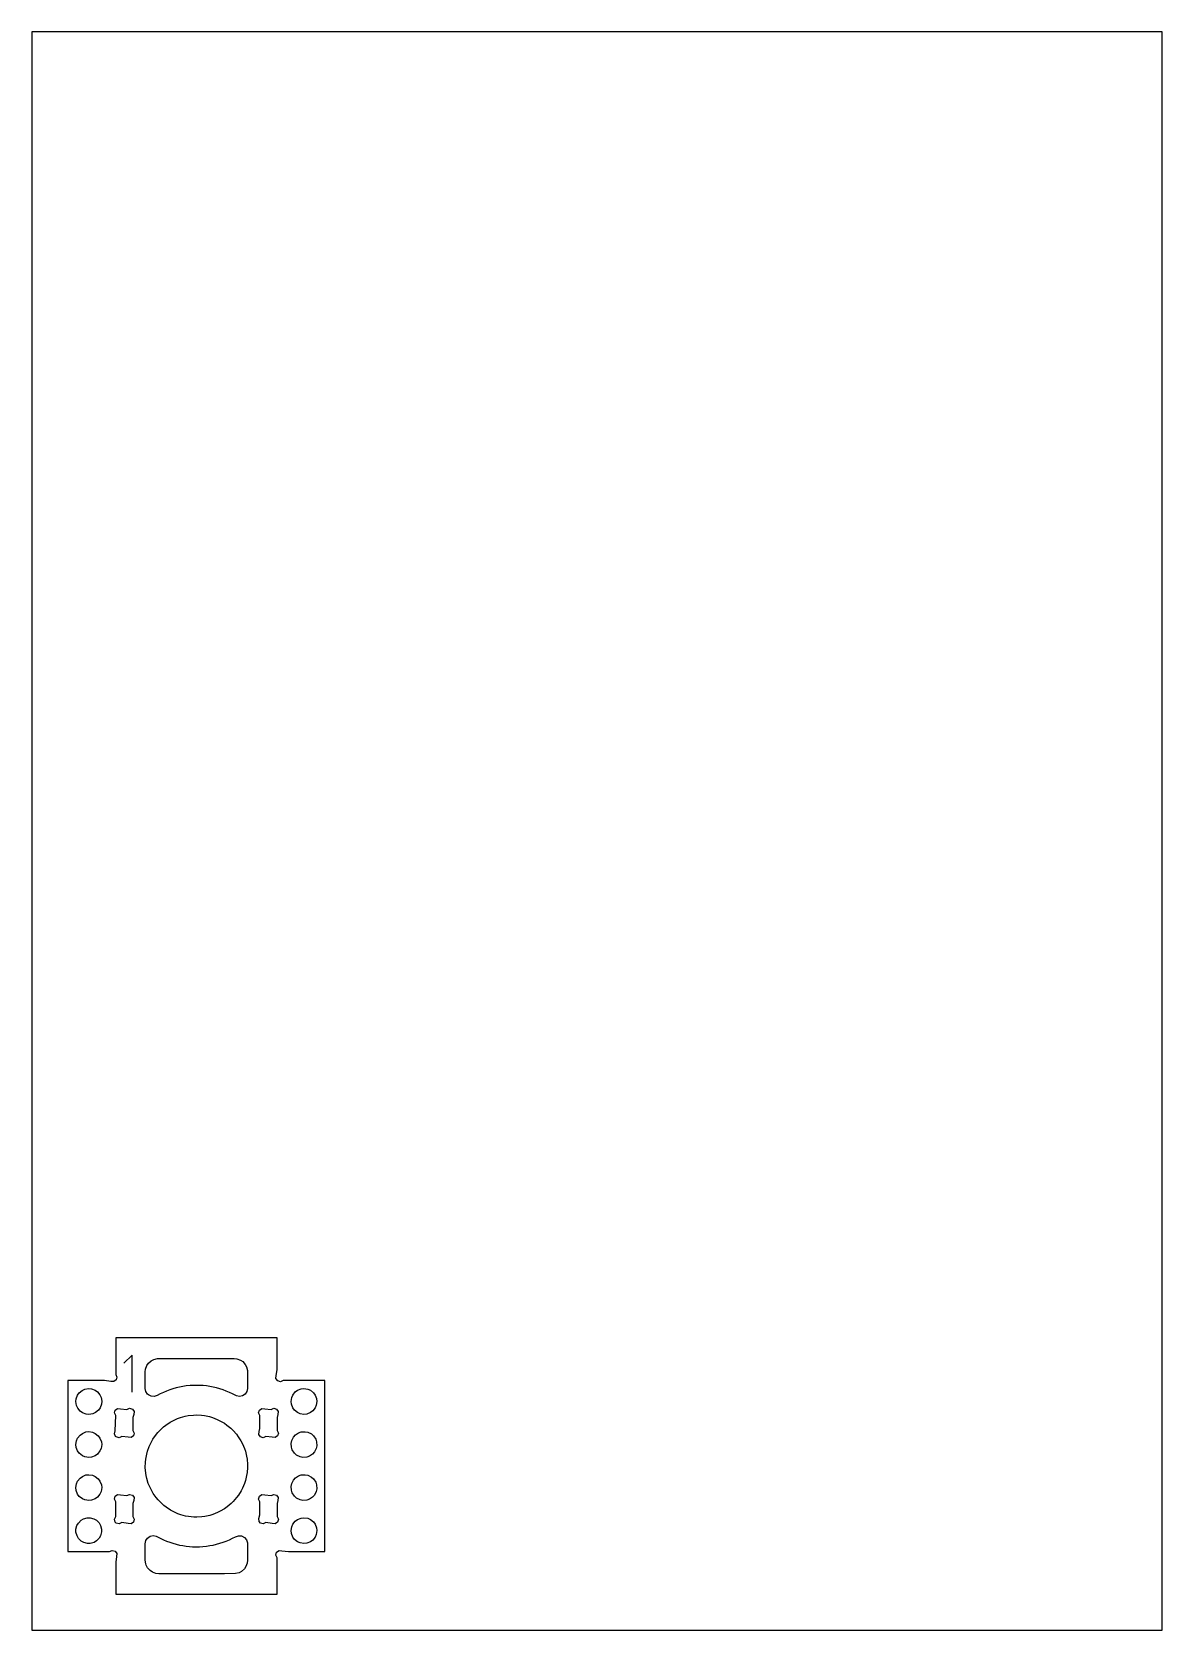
# Model space of a CAD drawing. Extents: x 0 to 210, y 0 to 297.
import ezdxf

# ---------------------------------------------------------------- set-up
doc = ezdxf.new("R2010")
doc.units = 0

msp = doc.modelspace()

# ---------------------------------------------------------------- linework, layer by layer
at = {"layer": 'annotation', "color": 1}
for p, q in [((18.633896, 51.089286), (17.103519, 49.558477)), ((18.633896, 44.205397), (18.633896, 51.089286))]:
    msp.add_line(p, q, dxfattribs=at)
at = {"layer": 'boundary', "color": 5}
for p, q in [((41.819699, 54.267498), (15.5675, 54.267499)), ((15.5675, 54.267499), (15.5675, 53.420812)), ((45.567498, 54.267499), (41.819699, 54.267498)), ((45.567498, 48.336716), (45.567498, 54.267499)), ((15.5675, 53.420812), (15.5675, 47.490029)), ((45.409383, 47.264217), (45.567498, 48.336716)), ((13.473356, 46.367498), (6.6675, 46.367498)), ((6.6675, 46.367498), (6.6675, 42.394831)), ((14.670782, 46.209383), (13.473356, 46.367498)), ((15.211672, 46.162061), (14.670782, 46.209383)), ((15.656435, 46.473487), (15.211672, 46.162061)), ((15.5675, 47.490029), (15.796963, 46.997943)), ((15.796963, 46.997943), (15.656435, 46.473487)), ((45.36206, 46.723328), (45.409383, 47.264217)), ((45.673487, 46.278562), (45.36206, 46.723328)), ((46.197945, 46.138035), (45.673487, 46.278562)), ((46.69003, 46.367498), (46.197945, 46.138035)), ((53.495885, 46.367498), (46.69003, 46.367498)), ((54.467498, 46.367498), (53.495885, 46.367498)), ((54.467498, 18.540168), (54.467498, 46.367498)), ((6.6675, 42.394831), (6.6675, 14.567501)), ((54.467498, 14.567501), (54.467498, 18.540168)), ((6.6675, 14.567501), (7.639113, 14.567501)), ((7.639113, 14.567501), (14.444969, 14.567501)), ((14.444969, 14.567501), (14.937053, 14.796964)), ((14.937053, 14.796964), (15.461511, 14.656437)), ((15.461511, 14.656437), (15.772938, 14.211671)), ((15.725615, 13.670782), (15.5675, 12.598283)), ((15.5675, 12.598283), (15.5675, 6.6675)), ((15.772938, 14.211671), (15.725615, 13.670782)), ((45.338035, 13.937055), (45.478564, 14.461512)), ((45.567498, 13.444969), (45.338035, 13.937055)), ((45.478564, 14.461512), (45.923327, 14.772937)), ((45.567498, 7.514187), (45.567498, 13.444969)), ((45.923327, 14.772937), (46.464217, 14.725616)), ((46.464217, 14.725616), (47.661643, 14.567501)), ((47.661643, 14.567501), (54.467498, 14.567501)), ((15.5675, 6.6675), (19.3153, 6.6675)), ((19.3153, 6.6675), (45.567498, 6.6675)), ((45.567498, 6.6675), (45.567498, 7.514187))]:
    msp.add_line(p, q, dxfattribs=at)
at = {"layer": 'frame', "color": 5}
for p, q in [((210.058, 296.926), (0, 296.926)), ((0, 296.926), (0, 0)), ((210.058, 0), (210.058, 296.926)), ((0, 0), (210.058, 0))]:
    msp.add_line(p, q, dxfattribs=at)
at = {"layer": 'hole', "color": 5}
for p, q in [((21.067499, 47.967499), (21.122983, 48.484955)), ((21.067499, 44.898368), (21.067499, 47.967499)), ((21.122983, 48.484955), (21.362696, 49.145991)), ((21.362696, 49.145991), (21.655556, 49.576191)), ((21.655556, 49.576191), (22.178574, 50.046173)), ((22.178574, 50.046173), (22.639649, 50.287523)), ((22.639649, 50.287523), (23.322456, 50.455461)), ((23.322456, 50.455461), (25.316473, 50.467499)), ((25.316473, 50.467499), (37.567499, 50.467499)), ((37.567499, 50.467499), (38.084956, 50.412015)), ((38.084956, 50.412015), (38.74599, 50.172301)), ((38.74599, 50.172301), (39.176192, 49.879441)), ((39.176192, 49.879441), (39.646173, 49.356423)), ((39.646173, 49.356423), (39.887523, 48.89535)), ((39.887523, 48.89535), (40.055461, 48.21254)), ((40.055461, 48.21254), (40.067499, 47.584082)), ((40.067499, 47.584082), (40.067499, 44.898368)), ((9.34118, 44.528867), (9.82586, 44.750035)), ((9.82586, 44.750035), (10.53616, 44.865856)), ((10.53616, 44.865856), (11.066488, 44.815052)), ((11.066488, 44.815052), (11.739538, 44.560207)), ((11.739538, 44.560207), (12.173414, 44.251045)), ((21.179814, 44.32887), (21.067499, 44.898368)), ((25.601129, 44.621479), (25.008674, 44.399457)), ((26.20242, 44.818321), (25.601129, 44.621479)), ((26.811477, 44.989629), (26.20242, 44.818321)), ((27.427216, 45.135103), (26.811477, 44.989629)), ((28.048542, 45.254481), (27.427216, 45.135103)), ((28.67435, 45.347552), (28.048542, 45.254481)), ((29.382407, 45.419147), (28.67435, 45.347552)), ((30.013972, 45.455823), (29.382407, 45.419147)), ((30.646522, 45.465831), (30.013972, 45.455823)), ((31.278931, 45.449158), (30.646522, 45.465831)), ((31.831473, 45.414149), (31.278931, 45.449158)), ((32.460649, 45.347552), (31.831473, 45.414149)), ((33.086457, 45.254481), (32.460649, 45.347552)), ((33.707783, 45.135103), (33.086457, 45.254481)), ((34.323522, 44.989629), (33.707783, 45.135103)), ((34.932578, 44.818321), (34.323522, 44.989629)), ((35.53387, 44.621479), (34.932578, 44.818321)), ((36.126325, 44.399457), (35.53387, 44.621479)), ((40.067499, 44.898368), (39.955185, 44.32887)), ((48.939393, 44.228854), (49.367498, 44.54596)), ((49.367498, 44.54596), (50.038197, 44.80693)), ((50.038197, 44.80693), (50.567499, 44.867499)), ((50.567499, 44.867499), (51.278825, 44.758157)), ((51.278825, 44.758157), (51.767498, 44.545959)), ((51.767498, 44.545959), (52.328856, 44.095603)), ((8.169143, 42.436159), (8.219944, 42.966487)), ((8.284966, 41.725858), (8.169143, 42.436159)), ((8.219944, 42.966487), (8.474792, 43.639535)), ((8.506132, 41.241179), (8.284966, 41.725858)), ((8.474792, 43.639535), (8.783951, 44.073412)), ((8.783951, 44.073412), (9.34118, 44.528867)), ((12.173414, 44.251045), (12.628867, 43.693818)), ((12.628867, 43.693818), (12.850035, 43.209141)), ((12.915055, 41.968511), (12.660207, 41.295461)), ((12.850035, 43.209141), (12.965858, 42.498839)), ((12.965858, 42.498839), (12.915055, 41.968511)), ((21.499938, 43.844655), (21.179814, 44.32887)), ((21.64532, 43.715329), (21.499938, 43.844655)), ((22.16353, 43.45379), (21.64532, 43.715329)), ((22.742234, 43.40858), (22.16353, 43.45379)), ((23.294772, 43.58647), (22.742234, 43.40858)), ((23.854469, 43.881491), (23.294772, 43.58647)), ((24.426108, 44.152647), (23.854469, 43.881491)), ((25.008674, 44.399457), (24.426108, 44.152647)), ((36.70889, 44.152647), (36.126325, 44.399457)), ((37.28053, 43.881491), (36.70889, 44.152647)), ((38.016167, 43.503366), (37.28053, 43.881491)), ((38.587084, 43.398496), (38.016167, 43.503366)), ((39.155067, 43.518236), (38.587084, 43.398496)), ((39.635061, 43.844655), (39.155067, 43.518236)), ((39.955185, 44.32887), (39.635061, 43.844655)), ((48.167498, 42.467499), (48.276841, 43.178827)), ((48.228066, 41.938197), (48.167498, 42.467499)), ((48.489039, 41.267499), (48.228066, 41.938197)), ((48.276841, 43.178827), (48.489039, 43.667497)), ((48.489039, 43.667497), (48.939393, 44.228854)), ((52.328856, 44.095603), (52.645959, 43.667497)), ((52.645959, 43.667497), (52.906931, 42.996801)), ((52.858156, 41.756172), (52.645959, 41.267499)), ((52.967498, 42.467499), (52.858156, 41.756172)), ((52.906931, 42.996801), (52.967498, 42.467499)), ((8.961587, 40.683951), (8.506132, 41.241179)), ((9.395463, 40.374791), (8.961587, 40.683951)), ((10.068513, 40.119944), (9.395463, 40.374791)), ((10.59884, 40.069142), (10.068513, 40.119944)), ((11.309141, 40.184963), (10.59884, 40.069142)), ((11.793821, 40.406131), (11.309141, 40.184963)), ((12.351048, 40.861586), (11.793821, 40.406131)), ((12.660207, 41.295461), (12.351048, 40.861586)), ((15.338037, 40.337053), (15.478564, 40.86151)), ((15.5675, 39.844967), (15.338037, 40.337053)), ((15.478564, 40.86151), (15.923327, 41.172936)), ((15.478564, 36.984041), (15.5675, 39.844967)), ((15.923327, 41.172936), (16.464218, 41.125614)), ((16.464218, 41.125614), (17.644967, 40.967499)), ((17.644967, 40.967499), (18.137054, 41.196962)), ((18.137054, 41.196962), (18.66151, 41.056435)), ((18.66151, 41.056435), (18.972937, 40.61167)), ((18.925616, 40.07078), (18.767499, 39.500802)), ((18.767499, 39.500802), (18.767499, 37.090031)), ((18.972937, 40.61167), (18.925616, 40.07078)), ((24.90201, 38.093259), (25.691109, 38.618747)), ((25.691109, 38.618747), (26.187121, 38.897344)), ((26.187121, 38.897344), (27.049759, 39.290624)), ((27.049759, 39.290624), (27.583771, 39.486777)), ((27.583771, 39.486777), (28.497983, 39.737835)), ((28.497983, 39.737835), (29.056396, 39.846548)), ((29.056396, 39.846548), (29.998903, 39.948993)), ((29.998903, 39.948993), (30.567499, 39.967499)), ((30.567499, 39.967499), (31.514302, 39.918721)), ((31.514302, 39.918721), (32.078602, 39.846548)), ((32.078602, 39.846548), (33.005592, 39.647789)), ((33.005592, 39.647789), (33.551228, 39.486777)), ((33.551228, 39.486777), (34.4348, 39.143098)), ((34.4348, 39.143098), (34.947878, 38.897344)), ((34.947878, 38.897344), (35.765534, 38.417497)), ((42.138036, 40.337053), (42.278563, 40.86151)), ((42.3675, 39.844967), (42.138036, 40.337053)), ((42.278563, 40.86151), (42.723328, 41.172936)), ((42.3675, 37.434196), (42.3675, 39.844967)), ((42.723328, 41.172936), (43.264219, 41.125614)), ((43.264219, 41.125614), (44.444966, 40.967499)), ((44.444966, 40.967499), (44.937053, 41.196962)), ((44.937053, 41.196962), (45.461509, 41.056435)), ((45.461509, 41.056435), (45.772936, 40.61167)), ((45.725614, 40.07078), (45.567498, 39.500802)), ((45.567498, 39.500802), (45.567498, 37.090031)), ((45.772936, 40.61167), (45.725614, 40.07078)), ((48.806142, 40.839395), (48.489039, 41.267499)), ((49.367498, 40.389038), (48.806142, 40.839395)), ((49.856172, 40.176841), (49.367498, 40.389038)), ((50.567499, 40.067499), (49.856172, 40.176841)), ((51.0968, 40.128067), (50.567499, 40.067499)), ((51.767498, 40.389038), (51.0968, 40.128067)), ((52.195603, 40.706142), (51.767498, 40.389038)), ((52.645959, 41.267499), (52.195603, 40.706142)), ((8.276843, 35.178826), (8.48904, 35.667499)), ((8.48904, 35.667499), (8.939396, 36.228855)), ((8.939396, 36.228855), (9.3675, 36.54596)), ((9.3675, 36.54596), (10.038199, 36.806931)), ((10.038199, 36.806931), (10.5675, 36.867499)), ((10.5675, 36.867499), (11.278827, 36.758157)), ((11.278827, 36.758157), (11.767501, 36.54596)), ((11.767501, 36.54596), (12.328857, 36.095604)), ((12.328857, 36.095604), (12.64596, 35.667499)), ((12.64596, 35.667499), (12.906932, 34.996801)), ((15.338037, 36.459585), (15.478564, 36.984041)), ((15.55639, 35.98074), (15.338037, 36.459585)), ((15.673489, 35.878563), (15.55639, 35.98074)), ((16.197946, 35.738035), (15.673489, 35.878563)), ((16.690032, 35.967499), (16.197946, 35.738035)), ((17.87078, 35.809383), (16.690032, 35.967499)), ((18.41167, 35.762062), (17.87078, 35.809383)), ((18.856436, 36.073489), (18.41167, 35.762062)), ((18.767499, 37.090031), (18.996963, 36.597945)), ((18.996963, 36.597945), (18.856436, 36.073489)), ((22.481945, 35.452059), (22.793623, 35.927979)), ((22.793623, 35.927979), (23.377749, 36.674714)), ((23.377749, 36.674714), (23.76116, 37.094998)), ((23.76116, 37.094998), (24.456627, 37.739312)), ((24.456627, 37.739312), (24.90201, 38.093259)), ((35.765534, 38.417497), (36.232989, 38.093259)), ((36.232989, 38.093259), (36.96391, 37.489462)), ((36.96391, 37.489462), (37.373839, 37.094998)), ((37.373839, 37.094998), (37.999411, 36.382626)), ((37.999411, 36.382626), (38.341375, 35.927979)), ((38.341375, 35.927979), (38.845671, 35.125171)), ((42.162062, 36.323327), (42.209383, 36.864218)), ((42.460248, 35.889673), (42.162062, 36.323327)), ((42.209383, 36.864218), (42.3675, 37.434196)), ((42.473489, 35.878563), (42.460248, 35.889673)), ((42.997944, 35.738036), (42.473489, 35.878563)), ((43.490031, 35.967499), (42.997944, 35.738036)), ((44.670781, 35.809383), (43.490031, 35.967499)), ((45.211671, 35.762062), (44.670781, 35.809383)), ((45.656434, 36.073489), (45.211671, 35.762062)), ((45.567498, 37.090031), (45.796961, 36.597945)), ((45.796961, 36.597945), (45.656434, 36.073489)), ((48.284963, 35.20914), (48.608766, 35.851863)), ((48.608766, 35.851863), (48.961584, 36.251047)), ((48.961584, 36.251047), (49.563368, 36.64576)), ((49.563368, 36.64576), (50.06851, 36.815053)), ((50.06851, 36.815053), (50.787026, 36.855994)), ((50.787026, 36.855994), (51.309138, 36.750035)), ((51.309138, 36.750035), (51.951862, 36.426233)), ((51.951862, 36.426233), (52.351047, 36.073413)), ((52.351047, 36.073413), (52.74576, 35.47163)), ((8.167501, 34.467499), (8.276843, 35.178826)), ((8.228067, 33.938197), (8.167501, 34.467499)), ((8.48904, 33.267499), (8.228067, 33.938197)), ((8.806143, 32.839395), (8.48904, 33.267499)), ((9.3675, 32.389038), (8.806143, 32.839395)), ((12.195605, 32.706143), (11.767501, 32.389038)), ((12.64596, 33.267499), (12.195605, 32.706143)), ((12.858158, 33.756172), (12.64596, 33.267499)), ((12.9675, 34.467499), (12.858158, 33.756172)), ((12.906932, 34.996801), (12.9675, 34.467499)), ((21.325559, 32.660344), (21.47199, 33.210073)), ((21.47199, 33.210073), (21.792026, 34.102481)), ((21.792026, 34.102481), (22.024034, 34.621919)), ((22.024034, 34.621919), (22.481945, 35.452059)), ((38.845671, 35.125171), (39.110965, 34.621919)), ((39.110965, 34.621919), (39.481141, 33.749116)), ((39.481141, 33.749116), (39.663008, 33.210073)), ((39.663008, 33.210073), (39.889641, 32.289501)), ((48.179003, 34.687027), (48.284963, 35.20914)), ((48.219943, 33.968511), (48.179003, 34.687027)), ((48.389239, 33.463369), (48.219943, 33.968511)), ((48.78395, 32.861586), (48.389239, 33.463369)), ((49.183134, 32.508766), (48.78395, 32.861586)), ((52.173412, 32.683952), (51.571628, 32.289238)), ((52.526232, 33.083135), (52.173412, 32.683952)), ((52.850033, 33.725858), (52.526232, 33.083135)), ((52.74576, 35.47163), (52.915054, 34.966487)), ((52.955993, 34.247971), (52.850033, 33.725858)), ((52.915054, 34.966487), (52.955993, 34.247971)), ((9.856174, 32.176841), (9.3675, 32.389038)), ((10.5675, 32.067499), (9.856174, 32.176841)), ((11.096802, 32.128068), (10.5675, 32.067499)), ((11.767501, 32.389038), (11.096802, 32.128068)), ((21.070866, 30.214604), (21.094422, 31.16237)), ((21.104502, 29.646703), (21.070866, 30.214604)), ((21.094422, 31.16237), (21.151548, 31.728392)), ((21.151548, 31.728392), (21.325559, 32.660344)), ((39.889641, 32.289501), (39.98345, 31.728392)), ((39.98345, 31.728392), (40.060769, 30.783491)), ((40.064132, 30.214604), (39.990167, 29.269435)), ((40.060769, 30.783491), (40.064132, 30.214604)), ((49.825858, 32.184964), (49.183134, 32.508766)), ((50.34797, 32.079004), (49.825858, 32.184964)), ((51.066486, 32.119945), (50.34797, 32.079004)), ((51.571628, 32.289238), (51.066486, 32.119945)), ((8.167501, 26.467499), (8.276843, 27.178827)), ((8.276843, 27.178827), (8.48904, 27.6675)), ((8.48904, 27.6675), (8.939395, 28.228856)), ((8.939395, 28.228856), (9.3675, 28.54596)), ((9.3675, 28.54596), (10.038199, 28.806931)), ((10.038199, 28.806931), (10.5675, 28.867499)), ((10.5675, 28.867499), (11.278827, 28.758158)), ((11.278827, 28.758158), (11.767501, 28.54596)), ((11.767501, 28.54596), (12.328857, 28.095604)), ((12.328857, 28.095604), (12.64596, 27.667499)), ((12.64596, 27.667499), (12.906932, 26.996801)), ((12.906932, 26.996801), (12.9675, 26.467499)), ((21.232001, 28.707256), (21.104502, 29.646703)), ((21.35554, 28.151935), (21.232001, 28.707256)), ((21.630848, 27.24473), (21.35554, 28.151935)), ((21.841146, 26.71613), (21.630848, 27.24473)), ((39.504151, 27.24473), (39.137074, 26.37062)), ((39.679633, 27.785886), (39.504151, 27.24473)), ((39.902998, 28.707257), (39.679633, 27.785886)), ((39.990167, 29.269435), (39.902998, 28.707257)), ((48.179003, 26.687028), (48.284963, 27.20914)), ((48.284963, 27.20914), (48.608766, 27.851864)), ((48.608766, 27.851864), (48.961584, 28.251047)), ((48.961584, 28.251047), (49.563368, 28.645761)), ((49.563368, 28.645761), (50.06851, 28.815053)), ((50.06851, 28.815053), (50.787026, 28.855994)), ((50.787026, 28.855994), (51.309138, 28.750035)), ((51.309138, 28.750035), (51.951862, 28.426233)), ((51.951862, 28.426233), (52.351047, 28.073413)), ((52.351047, 28.073413), (52.74576, 27.47163)), ((52.74576, 27.47163), (52.915054, 26.966488)), ((52.915054, 26.966488), (52.955993, 26.247971)), ((8.228067, 25.938197), (8.167501, 26.467499)), ((8.48904, 25.2675), (8.228067, 25.938197)), ((8.806143, 24.839395), (8.48904, 25.2675)), ((9.3675, 24.389039), (8.806143, 24.839395)), ((9.856174, 24.176841), (9.3675, 24.389039)), ((10.5675, 24.067499), (9.856174, 24.176841)), ((11.096802, 24.128068), (10.5675, 24.067499)), ((11.767501, 24.389039), (11.096802, 24.128068)), ((12.195605, 24.706143), (11.767501, 24.389039)), ((12.64596, 25.2675), (12.195605, 24.706143)), ((12.858158, 25.756173), (12.64596, 25.2675)), ((12.9675, 26.467499), (12.858158, 25.756173)), ((15.338037, 24.337054), (15.478564, 24.861509)), ((15.5675, 23.844968), (15.338037, 24.337054)), ((15.478564, 24.861509), (15.923327, 25.172937)), ((15.5675, 21.090031), (15.5675, 23.844968)), ((15.923327, 25.172937), (16.464218, 25.125616)), ((16.464218, 25.125616), (17.644967, 24.9675)), ((17.644967, 24.9675), (18.137054, 25.196963)), ((18.137054, 25.196963), (18.66151, 25.056436)), ((18.66151, 25.056436), (18.972937, 24.611671)), ((18.925616, 24.07078), (18.767499, 23.500803)), ((18.972937, 24.611671), (18.925616, 24.07078)), ((22.25725, 25.864266), (21.841146, 26.71613)), ((22.548952, 25.375846), (22.25725, 25.864266)), ((23.095259, 24.601016), (22.548952, 25.375846)), ((23.460937, 24.165214), (23.095259, 24.601016)), ((24.123536, 23.487145), (23.460937, 24.165214)), ((37.416699, 23.886428), (37.011462, 23.487146)), ((38.03974, 24.601016), (37.416699, 23.886428)), ((38.376305, 25.059673), (38.03974, 24.601016)), ((38.877749, 25.864266), (38.376305, 25.059673)), ((39.137074, 26.37062), (38.877749, 25.864266)), ((42.138036, 24.337054), (42.278563, 24.861509)), ((42.3675, 23.844968), (42.138036, 24.337054)), ((42.278563, 24.861509), (42.723328, 25.172937)), ((42.3675, 21.434196), (42.3675, 23.844968)), ((42.723328, 25.172937), (43.264219, 25.125616)), ((43.264219, 25.125616), (44.444966, 24.9675)), ((44.444966, 24.9675), (44.937053, 25.196963)), ((44.937053, 25.196963), (45.461509, 25.056436)), ((45.461509, 25.056436), (45.772936, 24.611671)), ((45.725614, 24.07078), (45.567498, 23.500803)), ((45.772936, 24.611671), (45.725614, 24.07078)), ((48.219943, 25.968511), (48.179003, 26.687028)), ((48.389239, 25.463369), (48.219943, 25.968511)), ((48.78395, 24.861586), (48.389239, 25.463369)), ((49.183134, 24.508766), (48.78395, 24.861586)), ((49.825858, 24.184964), (49.183134, 24.508766)), ((50.34797, 24.079004), (49.825858, 24.184964)), ((51.066486, 24.119945), (50.34797, 24.079004)), ((51.571628, 24.289238), (51.066486, 24.119945)), ((52.173412, 24.683952), (51.571628, 24.289238)), ((52.526232, 25.083135), (52.173412, 24.683952)), ((52.850033, 25.725859), (52.526232, 25.083135)), ((52.955993, 26.247971), (52.850033, 25.725859)), ((9.591333, 20.660008), (10.285636, 20.849442)), ((10.285636, 20.849442), (10.818369, 20.854351)), ((10.818369, 20.854351), (11.514369, 20.671255)), ((15.338037, 20.597945), (15.5675, 21.090031)), ((18.767499, 23.500803), (18.767499, 21.090031)), ((18.767499, 21.090031), (18.996963, 20.597945)), ((24.50418, 23.154077), (24.123536, 23.487145)), ((24.953716, 22.80542), (24.50418, 23.154077)), ((25.744674, 22.282736), (24.953716, 22.80542)), ((26.243945, 22.010023), (25.744674, 22.282736)), ((27.107974, 21.619806), (26.243945, 22.010023)), ((27.644267, 21.42998), (27.107974, 21.619806)), ((28.559364, 21.182167), (27.644267, 21.42998)), ((29.119024, 21.080064), (28.559364, 21.182167)), ((30.061889, 20.980964), (29.119024, 21.080064)), ((30.630664, 20.969181), (30.061889, 20.980964)), ((31.577287, 21.021319), (30.630664, 20.969181)), ((32.140695, 21.100158), (31.577287, 21.021319)), ((33.066973, 21.302205), (32.140695, 21.100158)), ((33.610668, 21.469657), (33.066973, 21.302205)), ((34.493015, 21.816469), (33.610668, 21.469657)), ((35.003151, 22.068272), (34.493015, 21.816469)), ((35.8191, 22.551018), (35.003151, 22.068272)), ((36.282688, 22.880758), (35.8191, 22.551018)), ((37.011462, 23.487146), (36.282688, 22.880758)), ((42.162062, 20.734204), (42.3675, 21.434196)), ((45.567498, 23.500803), (45.567498, 21.090031)), ((45.567498, 21.090031), (45.796961, 20.597945)), ((49.367498, 20.54596), (50.038197, 20.806932)), ((50.038197, 20.806932), (50.567499, 20.867499)), ((50.567499, 20.867499), (51.278825, 20.758158)), ((8.180648, 18.718368), (8.363744, 19.414369)), ((8.185557, 18.185635), (8.180648, 18.718368)), ((8.37499, 17.491332), (8.185557, 18.185635)), ((8.363744, 19.414369), (8.625859, 19.878185)), ((8.625859, 19.878185), (9.132427, 20.38939)), ((9.132427, 20.38939), (9.591333, 20.660008)), ((11.514369, 20.671255), (11.978185, 20.40914)), ((11.978185, 20.40914), (12.48939, 19.902574)), ((12.48939, 19.902574), (12.760008, 19.443667)), ((12.760008, 19.443667), (12.949443, 18.749365)), ((12.954353, 18.216632), (12.771254, 17.520631)), ((12.949443, 18.749365), (12.954353, 18.216632)), ((15.478564, 20.073489), (15.338037, 20.597945)), ((15.67349, 19.878564), (15.478564, 20.073489)), ((16.197946, 19.738037), (15.67349, 19.878564)), ((16.690032, 19.9675), (16.197946, 19.738037)), ((17.87078, 19.809384), (16.690032, 19.9675)), ((18.41167, 19.762062), (17.87078, 19.809384)), ((18.856436, 20.073489), (18.41167, 19.762062)), ((18.996963, 20.597945), (18.856436, 20.073489)), ((42.209383, 20.193312), (42.162062, 20.734204)), ((42.473489, 19.878564), (42.209383, 20.193312)), ((42.997944, 19.738037), (42.473489, 19.878564)), ((43.490031, 19.9675), (42.997944, 19.738037)), ((44.670781, 19.809384), (43.490031, 19.9675)), ((45.211671, 19.762062), (44.670781, 19.809384)), ((45.656434, 20.073489), (45.211671, 19.762062)), ((45.796961, 20.597945), (45.656434, 20.073489)), ((48.167498, 18.4675), (48.276841, 19.178827)), ((48.228066, 17.938198), (48.167498, 18.4675)), ((48.489039, 17.267501), (48.228066, 17.938198)), ((48.276841, 19.178827), (48.489039, 19.6675)), ((48.489039, 19.6675), (48.939393, 20.228856)), ((48.939393, 20.228856), (49.367498, 20.54596)), ((51.278825, 20.758158), (51.767498, 20.54596)), ((51.767498, 20.54596), (52.328856, 20.095604)), ((52.328856, 20.095604), (52.645959, 19.6675)), ((52.645959, 19.6675), (52.906931, 18.996801)), ((52.967498, 18.4675), (52.858156, 17.756172)), ((52.906931, 18.996801), (52.967498, 18.4675)), ((8.645609, 17.032426), (8.37499, 17.491332)), ((9.156816, 16.52586), (8.645609, 17.032426)), ((9.620632, 16.263744), (9.156816, 16.52586)), ((10.316632, 16.080647), (9.620632, 16.263744)), ((10.849365, 16.085557), (10.316632, 16.080647)), ((11.543668, 16.274991), (10.849365, 16.085557)), ((12.002574, 16.54561), (11.543668, 16.274991)), ((12.50914, 17.056816), (12.002574, 16.54561)), ((12.771254, 17.520631), (12.50914, 17.056816)), ((21.067499, 16.03663), (21.179814, 16.606128)), ((21.067499, 12.9675), (21.067499, 16.03663)), ((21.179814, 16.606128), (21.499938, 17.090344)), ((21.499938, 17.090344), (21.979931, 17.416762)), ((21.979931, 17.416762), (22.547915, 17.536503)), ((22.547915, 17.536503), (23.118831, 17.431632)), ((23.118831, 17.431632), (23.854469, 17.053508)), ((23.854469, 17.053508), (24.426108, 16.782352)), ((24.426108, 16.782352), (25.008674, 16.535542)), ((25.008674, 16.535542), (25.601129, 16.31352)), ((25.601129, 16.31352), (26.20242, 16.116678)), ((26.20242, 16.116678), (26.811477, 15.945369)), ((26.811477, 15.945369), (27.427216, 15.799896)), ((27.427216, 15.799896), (28.048542, 15.680517)), ((28.048542, 15.680517), (28.67435, 15.587447)), ((28.67435, 15.587447), (29.303525, 15.520849)), ((29.303525, 15.520849), (29.856068, 15.485841)), ((29.856068, 15.485841), (30.488477, 15.469167)), ((30.488477, 15.469167), (31.121027, 15.479176)), ((31.121027, 15.479176), (31.752592, 15.515851)), ((31.752592, 15.515851), (32.460649, 15.587447)), ((32.460649, 15.587447), (33.086457, 15.680517)), ((33.086457, 15.680517), (33.707783, 15.799896)), ((33.707783, 15.799896), (34.323522, 15.945369)), ((34.323522, 15.945369), (34.932578, 16.116678)), ((34.932578, 16.116678), (35.53387, 16.31352)), ((35.53387, 16.31352), (36.126325, 16.535542)), ((36.126325, 16.535542), (36.70889, 16.782352)), ((36.70889, 16.782352), (37.28053, 17.053508)), ((37.28053, 17.053508), (37.840226, 17.348528)), ((37.840226, 17.348528), (38.392764, 17.526418)), ((38.392764, 17.526418), (38.971469, 17.481208)), ((38.971469, 17.481208), (39.489678, 17.219669)), ((39.489678, 17.219669), (39.869788, 16.780969)), ((39.869788, 16.780969), (40.054878, 16.2308)), ((40.054878, 16.2308), (40.067499, 15.653214)), ((40.067499, 15.653214), (40.067499, 12.9675)), ((48.806142, 16.839395), (48.489039, 17.267501)), ((49.367498, 16.389039), (48.806142, 16.839395)), ((49.856171, 16.176841), (49.367498, 16.389039)), ((50.567499, 16.0675), (49.856171, 16.176841)), ((51.0968, 16.128069), (50.567499, 16.0675)), ((51.767498, 16.389039), (51.0968, 16.128069)), ((52.195603, 16.706145), (51.767498, 16.389039)), ((52.645959, 17.267501), (52.195603, 16.706145)), ((52.858156, 17.756172), (52.645959, 17.267501)), ((21.167701, 12.27152), (21.067499, 12.9675)), ((21.247475, 12.039648), (21.167701, 12.27152)), ((21.488825, 11.578575), (21.247475, 12.039648)), ((40.012016, 12.450043), (39.772302, 11.789008)), ((40.067499, 12.9675), (40.012016, 12.450043)), ((21.958807, 11.055558), (21.488825, 11.578575)), ((22.389008, 10.762697), (21.958807, 11.055558)), ((23.050043, 10.522983), (22.389008, 10.762697)), ((23.5675, 10.4675), (23.050043, 10.522983)), ((35.818526, 10.4675), (23.5675, 10.4675)), ((37.812542, 10.479537), (35.818526, 10.4675)), ((38.49535, 10.647476), (37.812542, 10.479537)), ((38.956424, 10.888825), (38.49535, 10.647476)), ((39.479443, 11.358807), (38.956424, 10.888825)), ((39.772302, 11.789008), (39.479443, 11.358807))]:
    msp.add_line(p, q, dxfattribs=at)

doc.saveas('drawing.dxf')
